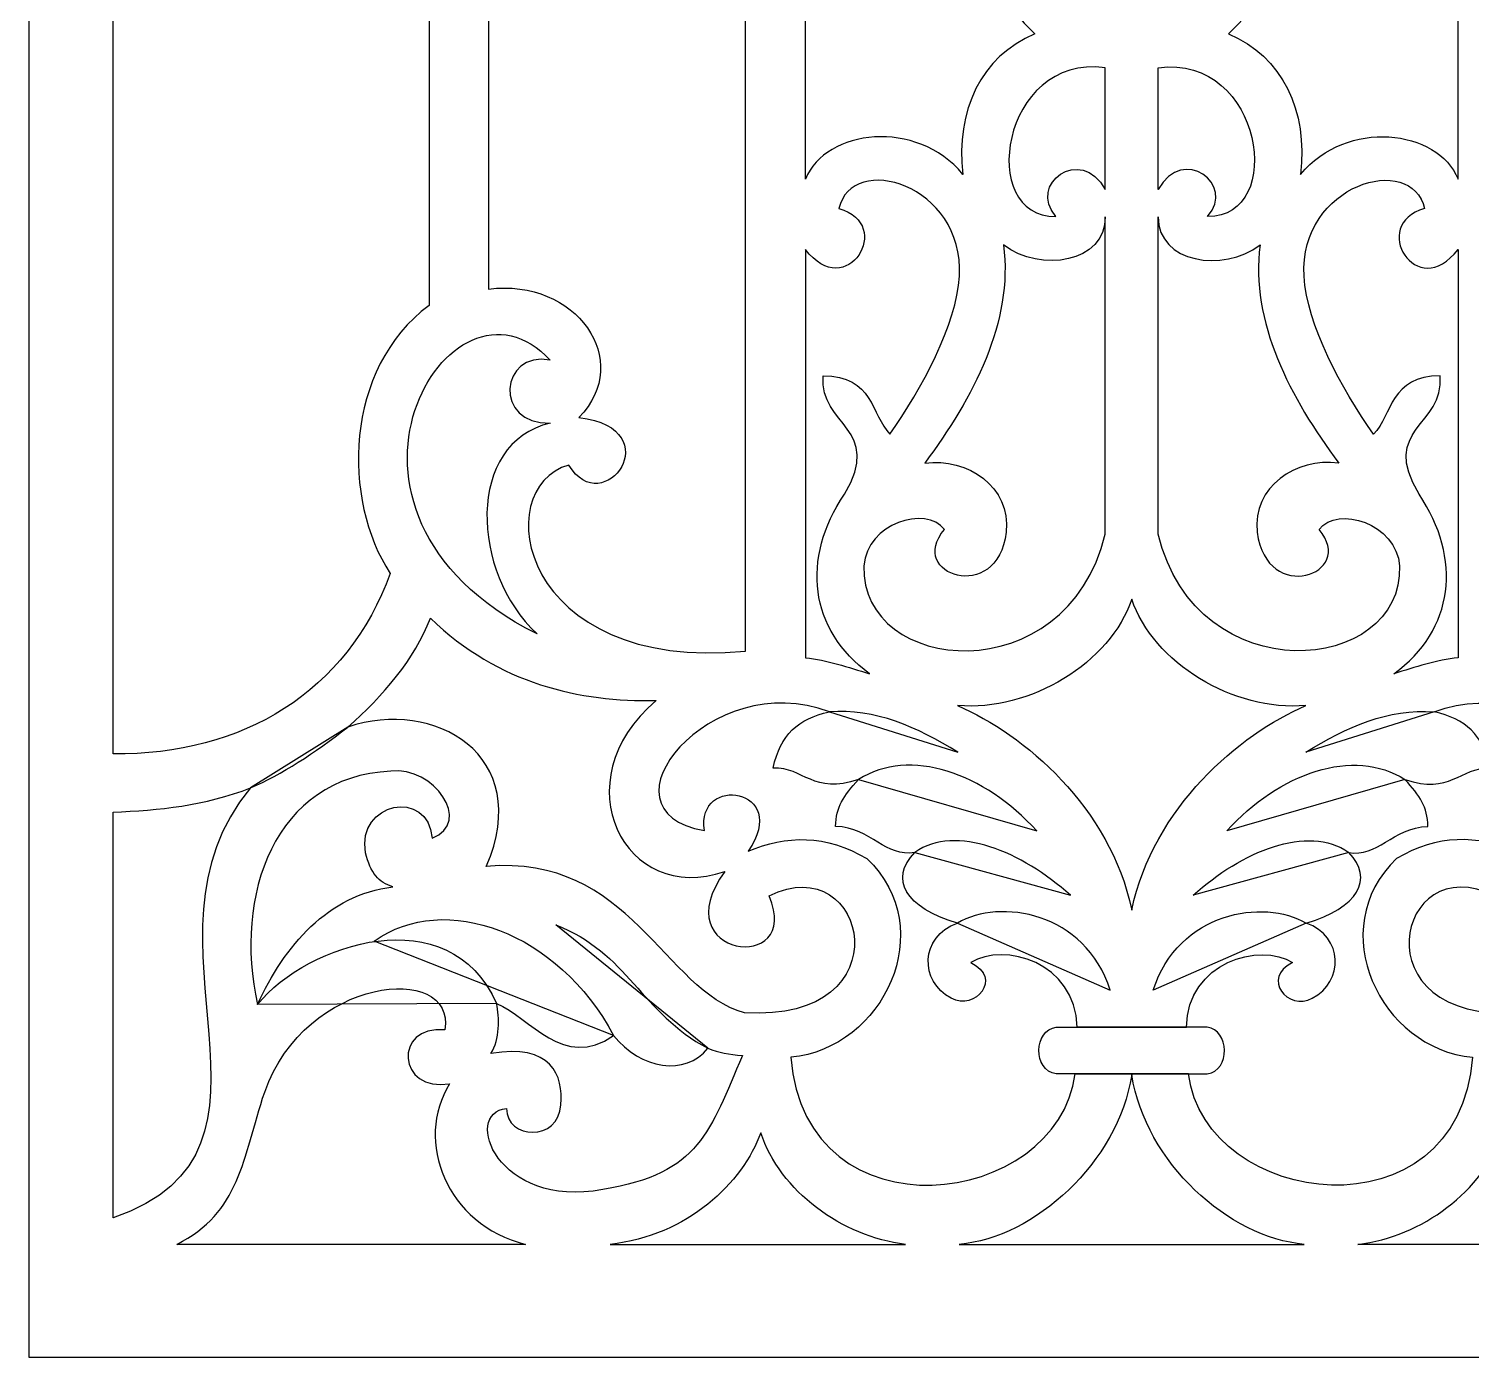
# Model space of a CAD drawing. Header units: centimetres. Extents: x 14.2 to 27.5, y -6 to 9.5.
# Drawn here: x 14.21 to 18.364, y -5.986 to -2.159 of the extents above; entities that cross this region are included whole.
import ezdxf

# ---------------------------------------------------------------- set-up
doc = ezdxf.new("R2010")
doc.units = ezdxf.units.CM
doc.header["$MEASUREMENT"] = 0
doc.layers.add('layer 1', color=7, linetype='Continuous')

msp = doc.modelspace()

# ---------------------------------------------------------------- linework, layer by layer
at = {"layer": 'layer 1', "color": 7}
for points, knots in [([(14.2105, 9.53664), (14.2105, 9.53664), (20.60779, 9.53664), (20.60779, 9.53664), (20.60779, 9.53664), (20.60779, 9.53664), (20.60779, -5.98619), (20.60779, -5.98619), (20.60779, -5.98619), (20.60779, -5.98619), (14.2105, -5.98619), (14.2105, -5.98619), (14.2105, -5.98619), (14.2105, -5.98619), (14.2105, 9.53664), (14.2105, 9.53664)], [0, 0, 0, 0, 0.2, 0.2, 0.2, 0.2, 0.4, 0.4, 0.4, 0.4, 0.6, 0.6, 0.6, 0.6, 1, 1, 1, 1]), ([(16.27465, -1.01902), (16.27465, -1.9857), (16.27465, -2.98529), (16.27465, -3.95197), (16.27465, -3.95197), (15.62264, -4.01511), (15.53225, -3.48047), (15.76563, -3.41575), (15.76563, -3.41575), (15.8632, -3.58047), (16.06155, -3.3122), (15.79465, -3.27857), (15.79465, -3.27857), (15.95432, -3.11502), (15.78612, -2.87649), (15.53383, -2.90878), (15.53383, -2.90878), (15.53383, -1.75462), (15.53383, -0.58448), (15.53383, 0.56968), (15.53383, 0.56968), (15.61602, 0.49034), (15.75042, 0.42884), (15.87631, 0.42196), (15.87631, 0.42196), (15.64614, 0.07725), (15.77657, -0.44282), (16.25227, -0.64267), (16.25227, -0.64267), (16.3337, -0.67944), (16.38422, -0.78494), (16.35267, -0.82811), (16.35267, -0.82811), (16.20515, -0.70098), (16.07151, -0.95004), (16.27465, -1.01902)], [0, 0, 0, 0, 0.1, 0.1, 0.1, 0.1, 0.2, 0.2, 0.2, 0.2, 0.3, 0.3, 0.3, 0.3, 0.4, 0.4, 0.4, 0.4, 0.5, 0.5, 0.5, 0.5, 0.6, 0.6, 0.6, 0.6, 0.7, 0.7, 0.7, 0.7, 0.8, 0.8, 0.8, 0.8, 1, 1, 1, 1]), ([(14.45297, -4.24779), (14.82662, -4.25275), (15.12796, -4.06881), (15.25109, -3.72782), (15.25109, -3.72782), (15.11217, -3.51724), (15.11759, -3.1379), (15.36289, -2.95599), (15.36289, -2.95599), (15.36287, -1.8334), (15.36287, -0.6758), (15.36289, 0.44677), (15.36289, 0.44677), (15.1356, 0.17512), (14.77684, 0.03135), (14.45297, -0.00042), (14.45297, -0.00042), (14.45297, -1.4109), (14.45297, -2.8373), (14.45297, -4.24779)], [0, 0, 0, 0, 0.1666667, 0.1666667, 0.1666667, 0.1666667, 0.3333333, 0.3333333, 0.3333333, 0.3333333, 0.5, 0.5, 0.5, 0.5, 0.6666667, 0.6666667, 0.6666667, 0.6666667, 1, 1, 1, 1]), ([(17.17694, -0.94419), (17.07601, -0.79149), (16.94319, -0.6832), (16.79141, -0.58948), (16.79141, -0.58948), (16.69317, -0.64078), (16.5668, -0.64956), (16.44668, -0.62314), (16.44668, -0.62314), (16.57767, -0.74782), (16.55175, -0.92768), (16.44668, -0.98918), (16.44668, -0.98918), (16.44668, -1.52352), (16.44668, -2.05785), (16.44668, -2.59217), (16.44668, -2.59217), (16.50504, -2.44731), (16.76822, -2.4173), (16.89997, -2.57833), (16.89997, -2.57833), (16.87895, -2.39481), (16.9527, -2.23824), (17.1077, -2.17325), (17.1077, -2.17325), (16.7701, -1.85791), (16.77588, -1.16952), (17.17694, -0.94419)], [0, 0, 0, 0, 0.125, 0.125, 0.125, 0.125, 0.25, 0.25, 0.25, 0.25, 0.375, 0.375, 0.375, 0.375, 0.5, 0.5, 0.5, 0.5, 0.625, 0.625, 0.625, 0.625, 0.75, 0.75, 0.75, 0.75, 1, 1, 1, 1]), ([(17.59583, -0.94419), (17.69677, -0.79149), (17.82958, -0.6832), (17.98136, -0.58948), (17.98136, -0.58948), (18.07961, -0.64078), (18.20598, -0.64956), (18.32608, -0.62314), (18.32608, -0.62314), (18.19509, -0.74782), (18.22103, -0.92768), (18.32608, -0.98918), (18.32608, -0.98918), (18.32608, -1.52352), (18.32608, -2.05785), (18.32608, -2.59217), (18.32608, -2.59217), (18.26774, -2.44731), (18.00454, -2.4173), (17.87281, -2.57833), (17.87281, -2.57833), (17.89381, -2.39481), (17.82007, -2.23824), (17.66508, -2.17325), (17.66508, -2.17325), (18.00266, -1.85791), (17.99688, -1.16952), (17.59583, -0.94419)], [0, 0, 0, 0, 0.125, 0.125, 0.125, 0.125, 0.25, 0.25, 0.25, 0.25, 0.375, 0.375, 0.375, 0.375, 0.5, 0.5, 0.5, 0.5, 0.625, 0.625, 0.625, 0.625, 0.75, 0.75, 0.75, 0.75, 1, 1, 1, 1]), ([(17.31034, -2.27103), (17.31034, -2.38467), (17.31034, -2.50839), (17.31034, -2.62205), (17.31034, -2.62205), (17.23826, -2.49227), (17.08576, -2.60785), (17.16787, -2.6993), (17.16787, -2.6993), (16.94086, -2.70398), (17.00813, -2.23141), (17.31034, -2.27103)], [0, 0, 0, 0, 0.25, 0.25, 0.25, 0.25, 0.5, 0.5, 0.5, 0.5, 1, 1, 1, 1]), ([(17.46242, -2.27103), (17.46242, -2.38467), (17.46242, -2.50839), (17.46242, -2.62205), (17.46242, -2.62205), (17.5345, -2.49227), (17.687, -2.60785), (17.60489, -2.6993), (17.60489, -2.6993), (17.83192, -2.70398), (17.76463, -2.23141), (17.46242, -2.27103)], [0, 0, 0, 0, 0.25, 0.25, 0.25, 0.25, 0.5, 0.5, 0.5, 0.5, 1, 1, 1, 1]), ([(16.44668, -2.7944), (16.56523, -2.95029), (16.70552, -2.7221), (16.54318, -2.67708), (16.54318, -2.67708), (16.57925, -2.51327), (16.90467, -2.6052), (16.89007, -2.87164), (16.89007, -2.87164), (16.88241, -3.01143), (16.78154, -3.19623), (16.69016, -3.32701), (16.69016, -3.32701), (16.63633, -3.27098), (16.64175, -3.15806), (16.49783, -3.15892), (16.49783, -3.15892), (16.48699, -3.30416), (16.67301, -3.30956), (16.55912, -3.49984), (16.55912, -3.49984), (16.43378, -3.68553), (16.45756, -3.89076), (16.63164, -4.01719), (16.63164, -4.01719), (16.56999, -3.99866), (16.50835, -3.97689), (16.44668, -3.97126), (16.44668, -3.97126), (16.44668, -3.57575), (16.44668, -3.18991), (16.44668, -2.7944)], [0, 0, 0, 0, 0.1111111, 0.1111111, 0.1111111, 0.1111111, 0.2222222, 0.2222222, 0.2222222, 0.2222222, 0.3333333, 0.3333333, 0.3333333, 0.3333333, 0.4444444, 0.4444444, 0.4444444, 0.4444444, 0.5555556, 0.5555556, 0.5555556, 0.5555556, 0.6666667, 0.6666667, 0.6666667, 0.6666667, 0.7777778, 0.7777778, 0.7777778, 0.7777778, 1, 1, 1, 1]), ([(18.32608, -2.7944), (18.20753, -2.95029), (18.06724, -2.7221), (18.2296, -2.67708), (18.2296, -2.67708), (18.19351, -2.51327), (17.86809, -2.6052), (17.8827, -2.87164), (17.8827, -2.87164), (17.89037, -3.01143), (17.99124, -3.19623), (18.08262, -3.32701), (18.08262, -3.32701), (18.13645, -3.27098), (18.13103, -3.15806), (18.27493, -3.15892), (18.27493, -3.15892), (18.28579, -3.30416), (18.09975, -3.30956), (18.21364, -3.49984), (18.21364, -3.49984), (18.33899, -3.68553), (18.31522, -3.89076), (18.14113, -4.01719), (18.14113, -4.01719), (18.20278, -3.99866), (18.26443, -3.97689), (18.32608, -3.97126), (18.32608, -3.97126), (18.32608, -3.57575), (18.32608, -3.18991), (18.32608, -2.7944)], [0, 0, 0, 0, 0.1111111, 0.1111111, 0.1111111, 0.1111111, 0.2222222, 0.2222222, 0.2222222, 0.2222222, 0.3333333, 0.3333333, 0.3333333, 0.3333333, 0.4444444, 0.4444444, 0.4444444, 0.4444444, 0.5555556, 0.5555556, 0.5555556, 0.5555556, 0.6666667, 0.6666667, 0.6666667, 0.6666667, 0.7777778, 0.7777778, 0.7777778, 0.7777778, 1, 1, 1, 1]), ([(17.01695, -2.78172), (17.12464, -2.86237), (17.31034, -2.83317), (17.31034, -2.70082), (17.31034, -2.70082), (17.31034, -3.0055), (17.31034, -3.31017), (17.31034, -3.61485), (17.31034, -3.61485), (17.19778, -4.07646), (16.60376, -4.01871), (16.61522, -3.70651), (16.61522, -3.70651), (16.62384, -3.58292), (16.79372, -3.53171), (16.84709, -3.60137), (16.84709, -3.60137), (16.73653, -3.73126), (16.99896, -3.82023), (17.02504, -3.60945), (17.02504, -3.60945), (17.03899, -3.47823), (16.91406, -3.39374), (16.79047, -3.40993), (16.79047, -3.40993), (16.92888, -3.22389), (17.04662, -3.00281), (17.01695, -2.78172)], [0, 0, 0, 0, 0.125, 0.125, 0.125, 0.125, 0.25, 0.25, 0.25, 0.25, 0.375, 0.375, 0.375, 0.375, 0.5, 0.5, 0.5, 0.5, 0.625, 0.625, 0.625, 0.625, 0.75, 0.75, 0.75, 0.75, 1, 1, 1, 1]), ([(17.75581, -2.78172), (17.64813, -2.86237), (17.46242, -2.83317), (17.46242, -2.70082), (17.46242, -2.70082), (17.46242, -3.0055), (17.46242, -3.31017), (17.46242, -3.61485), (17.46242, -3.61485), (17.57498, -4.07646), (18.169, -4.01871), (18.15755, -3.70651), (18.15755, -3.70651), (18.14892, -3.58292), (17.97906, -3.53171), (17.92568, -3.60137), (17.92568, -3.60137), (18.03625, -3.73126), (17.77381, -3.82023), (17.74772, -3.60945), (17.74772, -3.60945), (17.73377, -3.47823), (17.8587, -3.39374), (17.98229, -3.40993), (17.98229, -3.40993), (17.84388, -3.22389), (17.72615, -3.00281), (17.75581, -2.78172)], [0, 0, 0, 0, 0.125, 0.125, 0.125, 0.125, 0.25, 0.25, 0.25, 0.25, 0.375, 0.375, 0.375, 0.375, 0.5, 0.5, 0.5, 0.5, 0.625, 0.625, 0.625, 0.625, 0.75, 0.75, 0.75, 0.75, 1, 1, 1, 1]), ([(15.71188, -3.29487), (15.54808, -3.30158), (15.56639, -3.08447), (15.71188, -3.11386), (15.71188, -3.11386), (15.42792, -2.80191), (14.96904, -3.55035), (15.67392, -3.90219), (15.67392, -3.90219), (15.48219, -3.7253), (15.46857, -3.35206), (15.71188, -3.29487)], [0, 0, 0, 0, 0.25, 0.25, 0.25, 0.25, 0.5, 0.5, 0.5, 0.5, 1, 1, 1, 1]), ([(17.38639, -4.69796), (17.32393, -4.40174), (17.07723, -4.19151), (16.88479, -4.10876), (16.88479, -4.10876), (17.09316, -4.1267), (17.32536, -3.98509), (17.38639, -3.80222), (17.38639, -3.80222), (17.44741, -3.98509), (17.67962, -4.1267), (17.88799, -4.10876), (17.88799, -4.10876), (17.69553, -4.19151), (17.44885, -4.40174), (17.38639, -4.69796)], [0, 0, 0, 0, 0.2, 0.2, 0.2, 0.2, 0.4, 0.4, 0.4, 0.4, 0.6, 0.6, 0.6, 0.6, 1, 1, 1, 1]), ([(16.01692, -4.09452), (15.79709, -4.09768), (15.56478, -4.04824), (15.36663, -3.85703), (15.36663, -3.85703), (15.32188, -3.9746), (15.23045, -4.08156), (15.12913, -4.17087), (15.12913, -4.17087), (15.37512, -4.08603), (15.66728, -4.25003), (15.52779, -4.57235), (15.52779, -4.57235), (15.94246, -4.53465), (16.04048, -4.93236), (16.27137, -4.99362), (16.27137, -4.99362), (16.7383, -5.02482), (16.62505, -4.51482), (16.34207, -4.65717), (16.34207, -4.65717), (16.44094, -4.88672), (16.03333, -4.83454), (16.21484, -4.58648), (16.21484, -4.58648), (15.92688, -4.68873), (15.74214, -4.32495), (16.01692, -4.09452)], [0, 0, 0, 0, 0.125, 0.125, 0.125, 0.125, 0.25, 0.25, 0.25, 0.25, 0.375, 0.375, 0.375, 0.375, 0.5, 0.5, 0.5, 0.5, 0.625, 0.625, 0.625, 0.625, 0.75, 0.75, 0.75, 0.75, 1, 1, 1, 1]), ([(18.75585, -4.09452), (18.97567, -4.09768), (19.20798, -4.04824), (19.40613, -3.85703), (19.40613, -3.85703), (19.4509, -3.9746), (19.54233, -4.08156), (19.64363, -4.17087), (19.64363, -4.17087), (19.39766, -4.08603), (19.10549, -4.25003), (19.24498, -4.57235), (19.24498, -4.57235), (18.8303, -4.53465), (18.73229, -4.93236), (18.50139, -4.99362), (18.50139, -4.99362), (18.03448, -5.02482), (18.14772, -4.51482), (18.4307, -4.65717), (18.4307, -4.65717), (18.33183, -4.88672), (18.73943, -4.83454), (18.55793, -4.58648), (18.55793, -4.58648), (18.8459, -4.68873), (19.03063, -4.32495), (18.75585, -4.09452)], [0, 0, 0, 0, 0.125, 0.125, 0.125, 0.125, 0.25, 0.25, 0.25, 0.25, 0.375, 0.375, 0.375, 0.375, 0.5, 0.5, 0.5, 0.5, 0.625, 0.625, 0.625, 0.625, 0.75, 0.75, 0.75, 0.75, 1, 1, 1, 1]), ([(16.15587, -4.46879), (15.82954, -4.41386), (16.17451, -3.99509), (16.5156, -4.12703), (16.5156, -4.12703), (16.42567, -4.14701), (16.37471, -4.19197), (16.35373, -4.2889), (16.35373, -4.2889), (16.44166, -4.28591), (16.46964, -4.36686), (16.59955, -4.32188), (16.59955, -4.32188), (16.55658, -4.36885), (16.5346, -4.40083), (16.53359, -4.4568), (16.53359, -4.4568), (16.63653, -4.46078), (16.67949, -4.54873), (16.76144, -4.53173), (16.76144, -4.53173), (16.68748, -4.60868), (16.73445, -4.69162), (16.88435, -4.7356), (16.88435, -4.7356), (16.77542, -4.77357), (16.77542, -4.90548), (16.86636, -4.95144), (16.86636, -4.95144), (16.93631, -4.99093), (17.01526, -4.89299), (16.92331, -4.84951), (16.92331, -4.84951), (17.01699, -4.7893), (17.22536, -4.84777), (17.2291, -5.03538), (17.2291, -5.03538), (17.20911, -5.03538), (17.18913, -5.03538), (17.16915, -5.03538), (17.16915, -5.03538), (17.10467, -5.04287), (17.10069, -5.16079), (17.16915, -5.17028), (17.16915, -5.17028), (17.18713, -5.17028), (17.20512, -5.17028), (17.22312, -5.17028), (17.22312, -5.17028), (17.17312, -5.55794), (16.44805, -5.6525), (16.40468, -5.12213), (16.40468, -5.12213), (16.67099, -5.09691), (16.83588, -4.75183), (16.62353, -4.54973), (16.62353, -4.54973), (16.50611, -4.47977), (16.39119, -4.48176), (16.28177, -4.52874), (16.28177, -4.52874), (16.40718, -4.34533), (16.13037, -4.30536), (16.15587, -4.46879)], [0, 0, 0, 0, 0.0588235, 0.0588235, 0.0588235, 0.0588235, 0.1176471, 0.1176471, 0.1176471, 0.1176471, 0.1764706, 0.1764706, 0.1764706, 0.1764706, 0.2352941, 0.2352941, 0.2352941, 0.2352941, 0.2941176, 0.2941176, 0.2941176, 0.2941176, 0.3529412, 0.3529412, 0.3529412, 0.3529412, 0.4117647, 0.4117647, 0.4117647, 0.4117647, 0.4705882, 0.4705882, 0.4705882, 0.4705882, 0.5294118, 0.5294118, 0.5294118, 0.5294118, 0.5882353, 0.5882353, 0.5882353, 0.5882353, 0.6470588, 0.6470588, 0.6470588, 0.6470588, 0.7058824, 0.7058824, 0.7058824, 0.7058824, 0.7647059, 0.7647059, 0.7647059, 0.7647059, 0.8235294, 0.8235294, 0.8235294, 0.8235294, 0.8823529, 0.8823529, 0.8823529, 0.8823529, 1, 1, 1, 1]), ([(18.6169, -4.46879), (18.94322, -4.41386), (18.59826, -3.99509), (18.25716, -4.12703), (18.25716, -4.12703), (18.3471, -4.14701), (18.39807, -4.19197), (18.41905, -4.2889), (18.41905, -4.2889), (18.3311, -4.28591), (18.30312, -4.36686), (18.17322, -4.32188), (18.17322, -4.32188), (18.2162, -4.36885), (18.23818, -4.40083), (18.23917, -4.4568), (18.23917, -4.4568), (18.13625, -4.46078), (18.09327, -4.54873), (18.01134, -4.53173), (18.01134, -4.53173), (18.08528, -4.60868), (18.03831, -4.69162), (17.88841, -4.7356), (17.88841, -4.7356), (17.99735, -4.77357), (17.99735, -4.90548), (17.90641, -4.95144), (17.90641, -4.95144), (17.83645, -4.99093), (17.7575, -4.89299), (17.84945, -4.84951), (17.84945, -4.84951), (17.75577, -4.7893), (17.54741, -4.84777), (17.54366, -5.03538), (17.54366, -5.03538), (17.56366, -5.03538), (17.58363, -5.03538), (17.60363, -5.03538), (17.60363, -5.03538), (17.66809, -5.04287), (17.67208, -5.16079), (17.60363, -5.17028), (17.60363, -5.17028), (17.58563, -5.17028), (17.56764, -5.17028), (17.54966, -5.17028), (17.54966, -5.17028), (17.59964, -5.55794), (18.32473, -5.6525), (18.36808, -5.12213), (18.36808, -5.12213), (18.10177, -5.09691), (17.93689, -4.75183), (18.14924, -4.54973), (18.14924, -4.54973), (18.26666, -4.47977), (18.38158, -4.48176), (18.49099, -4.52874), (18.49099, -4.52874), (18.3656, -4.34533), (18.6424, -4.30536), (18.6169, -4.46879)], [0, 0, 0, 0, 0.0588235, 0.0588235, 0.0588235, 0.0588235, 0.1176471, 0.1176471, 0.1176471, 0.1176471, 0.1764706, 0.1764706, 0.1764706, 0.1764706, 0.2352941, 0.2352941, 0.2352941, 0.2352941, 0.2941176, 0.2941176, 0.2941176, 0.2941176, 0.3529412, 0.3529412, 0.3529412, 0.3529412, 0.4117647, 0.4117647, 0.4117647, 0.4117647, 0.4705882, 0.4705882, 0.4705882, 0.4705882, 0.5294118, 0.5294118, 0.5294118, 0.5294118, 0.5882353, 0.5882353, 0.5882353, 0.5882353, 0.6470588, 0.6470588, 0.6470588, 0.6470588, 0.7058824, 0.7058824, 0.7058824, 0.7058824, 0.7647059, 0.7647059, 0.7647059, 0.7647059, 0.8235294, 0.8235294, 0.8235294, 0.8235294, 0.8823529, 0.8823529, 0.8823529, 0.8823529, 1, 1, 1, 1]), ([(16.5156, -4.12703), (16.64713, -4.11614), (16.76812, -4.17075), (16.88543, -4.2429), (16.88543, -4.2429), (16.88543, -4.2429), (16.5156, -4.12703), (16.5156, -4.12703)], [0, 0, 0, 0, 0.3333333, 0.3333333, 0.3333333, 0.3333333, 1, 1, 1, 1]), ([(18.25716, -4.12703), (18.12563, -4.11614), (18.00465, -4.17075), (17.88733, -4.2429), (17.88733, -4.2429), (17.88733, -4.2429), (18.25716, -4.12703), (18.25716, -4.12703)], [0, 0, 0, 0, 0.3333333, 0.3333333, 0.3333333, 0.3333333, 1, 1, 1, 1]), ([(15.12913, -4.17087), (15.03234, -4.24652), (14.93853, -4.30712), (14.84914, -4.34574), (14.84914, -4.34574), (14.84914, -4.34574), (15.12913, -4.17087), (15.12913, -4.17087)], [0, 0, 0, 0, 0.3333333, 0.3333333, 0.3333333, 0.3333333, 1, 1, 1, 1]), ([(16.59955, -4.32188), (16.74719, -4.22707), (16.96247, -4.30326), (17.11266, -4.47014), (17.11266, -4.47014), (17.11266, -4.47014), (16.59955, -4.32188), (16.59955, -4.32188)], [0, 0, 0, 0, 0.3333333, 0.3333333, 0.3333333, 0.3333333, 1, 1, 1, 1]), ([(18.17322, -4.32188), (18.02557, -4.22707), (17.8103, -4.30326), (17.6601, -4.47014), (17.6601, -4.47014), (17.6601, -4.47014), (18.17322, -4.32188), (18.17322, -4.32188)], [0, 0, 0, 0, 0.3333333, 0.3333333, 0.3333333, 0.3333333, 1, 1, 1, 1]), ([(14.86908, -4.96994), (14.79897, -4.65756), (14.91738, -4.31322), (15.25258, -4.2981), (15.25258, -4.2981), (15.37644, -4.28224), (15.4904, -4.44475), (15.37149, -4.49132), (15.37149, -4.49132), (15.36099, -4.34488), (15.15325, -4.38806), (15.18022, -4.53295), (15.18022, -4.53295), (15.19459, -4.59241), (15.21789, -4.61843), (15.25852, -4.63105), (15.25852, -4.63105), (15.07198, -4.65385), (14.94663, -4.8005), (14.86908, -4.96994)], [0, 0, 0, 0, 0.1666667, 0.1666667, 0.1666667, 0.1666667, 0.3333333, 0.3333333, 0.3333333, 0.3333333, 0.5, 0.5, 0.5, 0.5, 0.6666667, 0.6666667, 0.6666667, 0.6666667, 1, 1, 1, 1]), ([(14.84914, -4.34574), (14.71708, -4.39742), (14.58504, -4.41072), (14.45297, -4.41567), (14.45297, -4.41567), (14.45297, -4.81204), (14.45297, -5.18837), (14.45297, -5.58472), (14.45297, -5.58472), (15.02567, -5.38871), (14.48342, -4.7821), (14.84914, -4.34574)], [0, 0, 0, 0, 0.25, 0.25, 0.25, 0.25, 0.5, 0.5, 0.5, 0.5, 1, 1, 1, 1]), ([(16.76144, -4.53173), (16.8811, -4.44965), (17.0698, -4.52905), (17.20974, -4.65546), (17.20974, -4.65546), (17.20974, -4.65546), (16.76144, -4.53173), (16.76144, -4.53173)], [0, 0, 0, 0, 0.3333333, 0.3333333, 0.3333333, 0.3333333, 1, 1, 1, 1]), ([(18.01134, -4.53173), (17.89166, -4.44965), (17.70298, -4.52905), (17.56304, -4.65546), (17.56304, -4.65546), (17.56304, -4.65546), (18.01134, -4.53173), (18.01134, -4.53173)], [0, 0, 0, 0, 0.3333333, 0.3333333, 0.3333333, 0.3333333, 1, 1, 1, 1]), ([(15.8942, -5.05897), (15.73439, -4.76028), (15.40776, -4.6425), (15.20536, -4.78726), (15.20536, -4.78726), (15.20536, -4.78726), (15.8942, -5.05897), (15.8942, -5.05897)], [0, 0, 0, 0, 0.3333333, 0.3333333, 0.3333333, 0.3333333, 1, 1, 1, 1]), ([(15.55706, -4.96678), (15.42157, -4.66185), (15.01364, -4.79165), (14.86908, -4.96994), (14.86908, -4.96994), (14.86908, -4.96994), (15.55706, -4.96678), (15.55706, -4.96678)], [0, 0, 0, 0, 0.3333333, 0.3333333, 0.3333333, 0.3333333, 1, 1, 1, 1]), ([(16.88435, -4.7356), (17.00622, -4.66328), (17.25257, -4.70275), (17.32445, -4.92902), (17.32445, -4.92902), (17.32445, -4.92902), (16.88435, -4.7356), (16.88435, -4.7356)], [0, 0, 0, 0, 0.3333333, 0.3333333, 0.3333333, 0.3333333, 1, 1, 1, 1]), ([(17.88841, -4.7356), (17.76654, -4.66328), (17.52019, -4.70275), (17.44831, -4.92902), (17.44831, -4.92902), (17.44831, -4.92902), (17.88841, -4.7356), (17.88841, -4.7356)], [0, 0, 0, 0, 0.3333333, 0.3333333, 0.3333333, 0.3333333, 1, 1, 1, 1]), ([(16.16549, -5.09584), (15.976, -4.99661), (15.93339, -4.8185), (15.72757, -4.74103), (15.72757, -4.74103), (15.72757, -4.74103), (16.16549, -5.09584), (16.16549, -5.09584)], [0, 0, 0, 0, 0.3333333, 0.3333333, 0.3333333, 0.3333333, 1, 1, 1, 1]), ([(14.88961, -5.22238), (14.82542, -5.41496), (14.8191, -5.57022), (14.63624, -5.66113), (14.63624, -5.66113), (14.96921, -5.66113), (15.30763, -5.66113), (15.64059, -5.66113), (15.64059, -5.66113), (15.4128, -5.60386), (15.3195, -5.36237), (15.42225, -5.19861), (15.42225, -5.19861), (15.27255, -5.22471), (15.25774, -5.02971), (15.40861, -5.04304), (15.40861, -5.04304), (15.43909, -4.84488), (15.00662, -4.88867), (14.88961, -5.22238)], [0, 0, 0, 0, 0.1666667, 0.1666667, 0.1666667, 0.1666667, 0.3333333, 0.3333333, 0.3333333, 0.3333333, 0.5, 0.5, 0.5, 0.5, 0.6666667, 0.6666667, 0.6666667, 0.6666667, 1, 1, 1, 1]), ([(15.74211, -5.2588), (15.73785, -5.367), (15.58477, -5.35808), (15.58604, -5.26968), (15.58604, -5.26968), (15.45708, -5.2823), (15.55908, -5.56032), (15.86371, -5.50306), (15.86371, -5.50306), (16.14385, -5.45734), (16.17124, -5.33476), (16.26558, -5.11692), (16.26558, -5.11692), (16.22608, -5.11363), (16.19799, -5.10969), (16.16549, -5.09584), (16.16549, -5.09584), (16.10237, -5.17698), (15.97151, -5.15753), (15.8942, -5.05897), (15.8942, -5.05897), (15.75021, -5.16169), (15.65365, -5.0063), (15.55706, -4.96678), (15.55706, -4.96678), (15.56672, -5.00893), (15.56672, -5.0695), (15.54127, -5.11164), (15.54127, -5.11164), (15.71427, -5.08036), (15.75098, -5.17576), (15.74211, -5.2588)], [0, 0, 0, 0, 0.1111111, 0.1111111, 0.1111111, 0.1111111, 0.2222222, 0.2222222, 0.2222222, 0.2222222, 0.3333333, 0.3333333, 0.3333333, 0.3333333, 0.4444444, 0.4444444, 0.4444444, 0.4444444, 0.5555556, 0.5555556, 0.5555556, 0.5555556, 0.6666667, 0.6666667, 0.6666667, 0.6666667, 0.7777778, 0.7777778, 0.7777778, 0.7777778, 1, 1, 1, 1]), ([(17.2291, -5.03538), (17.2291, -5.03538), (17.54366, -5.03538), (17.54366, -5.03538), (17.54366, -5.03538), (17.54366, -5.03538), (17.2291, -5.03538), (17.2291, -5.03538)], [0, 0, 0, 0, 0.3333333, 0.3333333, 0.3333333, 0.3333333, 1, 1, 1, 1]), ([(16.88966, -5.66113), (17.10718, -5.6413), (17.34603, -5.42644), (17.38639, -5.1726), (17.38639, -5.1726), (17.42674, -5.42644), (17.66559, -5.6413), (17.8831, -5.66113), (17.8831, -5.66113), (17.55195, -5.66113), (17.22081, -5.66113), (16.88966, -5.66113)], [0, 0, 0, 0, 0.25, 0.25, 0.25, 0.25, 0.5, 0.5, 0.5, 0.5, 1, 1, 1, 1]), ([(17.22312, -5.17028), (17.22312, -5.17028), (17.54966, -5.17028), (17.54966, -5.17028), (17.54966, -5.17028), (17.54966, -5.17028), (17.22312, -5.17028), (17.22312, -5.17028)], [0, 0, 0, 0, 0.3333333, 0.3333333, 0.3333333, 0.3333333, 1, 1, 1, 1]), ([(15.88411, -5.66113), (16.10726, -5.63721), (16.26653, -5.48296), (16.31809, -5.33967), (16.31809, -5.33967), (16.37458, -5.50741), (16.55049, -5.63965), (16.73522, -5.66113), (16.73522, -5.66113), (16.46967, -5.66113), (16.14964, -5.66113), (15.88411, -5.66113)], [0, 0, 0, 0, 0.25, 0.25, 0.25, 0.25, 0.5, 0.5, 0.5, 0.5, 1, 1, 1, 1]), ([(18.88867, -5.66113), (18.66552, -5.63721), (18.50625, -5.48296), (18.45469, -5.33967), (18.45469, -5.33967), (18.3982, -5.50741), (18.22227, -5.63965), (18.03755, -5.66113), (18.03755, -5.66113), (18.30309, -5.66113), (18.62313, -5.66113), (18.88867, -5.66113)], [0, 0, 0, 0, 0.25, 0.25, 0.25, 0.25, 0.5, 0.5, 0.5, 0.5, 1, 1, 1, 1])]:
    msp.add_open_spline(points, degree=3, knots=knots, dxfattribs=at)
at = {"layer": 'layer 1', "color": 250, "lineweight": 9}
for points, knots in [([(14.2105, 9.53664), (14.2105, 9.53664), (20.60779, 9.53664), (20.60779, 9.53664), (20.60779, 9.53664), (20.60779, 9.53664), (20.60779, -5.98619), (20.60779, -5.98619), (20.60779, -5.98619), (20.60779, -5.98619), (14.2105, -5.98619), (14.2105, -5.98619), (14.2105, -5.98619), (14.2105, -5.98619), (14.2105, 9.53664), (14.2105, 9.53664)], [0, 0, 0, 0, 0.2, 0.2, 0.2, 0.2, 0.4, 0.4, 0.4, 0.4, 0.6, 0.6, 0.6, 0.6, 1, 1, 1, 1]), ([(16.27465, -1.01902), (16.27465, -1.9857), (16.27465, -2.98529), (16.27465, -3.95197), (16.27465, -3.95197), (15.62264, -4.01511), (15.53225, -3.48047), (15.76563, -3.41575), (15.76563, -3.41575), (15.8632, -3.58047), (16.06155, -3.3122), (15.79465, -3.27857), (15.79465, -3.27857), (15.95432, -3.11502), (15.78612, -2.87649), (15.53383, -2.90878), (15.53383, -2.90878), (15.53383, -1.75462), (15.53383, -0.58448), (15.53383, 0.56968), (15.53383, 0.56968), (15.61602, 0.49034), (15.75042, 0.42884), (15.87631, 0.42196), (15.87631, 0.42196), (15.64614, 0.07725), (15.77657, -0.44282), (16.25227, -0.64267), (16.25227, -0.64267), (16.3337, -0.67944), (16.38422, -0.78494), (16.35267, -0.82811), (16.35267, -0.82811), (16.20515, -0.70098), (16.07151, -0.95004), (16.27465, -1.01902)], [0, 0, 0, 0, 0.1, 0.1, 0.1, 0.1, 0.2, 0.2, 0.2, 0.2, 0.3, 0.3, 0.3, 0.3, 0.4, 0.4, 0.4, 0.4, 0.5, 0.5, 0.5, 0.5, 0.6, 0.6, 0.6, 0.6, 0.7, 0.7, 0.7, 0.7, 0.8, 0.8, 0.8, 0.8, 1, 1, 1, 1]), ([(14.45297, -4.24779), (14.82662, -4.25275), (15.12796, -4.06881), (15.25109, -3.72782), (15.25109, -3.72782), (15.11217, -3.51724), (15.11759, -3.1379), (15.36289, -2.95599), (15.36289, -2.95599), (15.36287, -1.8334), (15.36287, -0.6758), (15.36289, 0.44677), (15.36289, 0.44677), (15.1356, 0.17512), (14.77684, 0.03135), (14.45297, -0.00042), (14.45297, -0.00042), (14.45297, -1.4109), (14.45297, -2.8373), (14.45297, -4.24779)], [0, 0, 0, 0, 0.1666667, 0.1666667, 0.1666667, 0.1666667, 0.3333333, 0.3333333, 0.3333333, 0.3333333, 0.5, 0.5, 0.5, 0.5, 0.6666667, 0.6666667, 0.6666667, 0.6666667, 1, 1, 1, 1]), ([(17.17694, -0.94419), (17.07601, -0.79149), (16.94319, -0.6832), (16.79141, -0.58948), (16.79141, -0.58948), (16.69317, -0.64078), (16.5668, -0.64956), (16.44668, -0.62314), (16.44668, -0.62314), (16.57767, -0.74782), (16.55175, -0.92768), (16.44668, -0.98918), (16.44668, -0.98918), (16.44668, -1.52352), (16.44668, -2.05785), (16.44668, -2.59217), (16.44668, -2.59217), (16.50504, -2.44731), (16.76822, -2.4173), (16.89997, -2.57833), (16.89997, -2.57833), (16.87895, -2.39481), (16.9527, -2.23824), (17.1077, -2.17325), (17.1077, -2.17325), (16.7701, -1.85791), (16.77588, -1.16952), (17.17694, -0.94419)], [0, 0, 0, 0, 0.125, 0.125, 0.125, 0.125, 0.25, 0.25, 0.25, 0.25, 0.375, 0.375, 0.375, 0.375, 0.5, 0.5, 0.5, 0.5, 0.625, 0.625, 0.625, 0.625, 0.75, 0.75, 0.75, 0.75, 1, 1, 1, 1]), ([(17.59583, -0.94419), (17.69677, -0.79149), (17.82958, -0.6832), (17.98136, -0.58948), (17.98136, -0.58948), (18.07961, -0.64078), (18.20598, -0.64956), (18.32608, -0.62314), (18.32608, -0.62314), (18.19509, -0.74782), (18.22103, -0.92768), (18.32608, -0.98918), (18.32608, -0.98918), (18.32608, -1.52352), (18.32608, -2.05785), (18.32608, -2.59217), (18.32608, -2.59217), (18.26774, -2.44731), (18.00454, -2.4173), (17.87281, -2.57833), (17.87281, -2.57833), (17.89381, -2.39481), (17.82007, -2.23824), (17.66508, -2.17325), (17.66508, -2.17325), (18.00266, -1.85791), (17.99688, -1.16952), (17.59583, -0.94419)], [0, 0, 0, 0, 0.125, 0.125, 0.125, 0.125, 0.25, 0.25, 0.25, 0.25, 0.375, 0.375, 0.375, 0.375, 0.5, 0.5, 0.5, 0.5, 0.625, 0.625, 0.625, 0.625, 0.75, 0.75, 0.75, 0.75, 1, 1, 1, 1]), ([(17.31034, -2.27103), (17.31034, -2.38467), (17.31034, -2.50839), (17.31034, -2.62205), (17.31034, -2.62205), (17.23826, -2.49227), (17.08576, -2.60785), (17.16787, -2.6993), (17.16787, -2.6993), (16.94086, -2.70398), (17.00813, -2.23141), (17.31034, -2.27103)], [0, 0, 0, 0, 0.25, 0.25, 0.25, 0.25, 0.5, 0.5, 0.5, 0.5, 1, 1, 1, 1]), ([(17.46242, -2.27103), (17.46242, -2.38467), (17.46242, -2.50839), (17.46242, -2.62205), (17.46242, -2.62205), (17.5345, -2.49227), (17.687, -2.60785), (17.60489, -2.6993), (17.60489, -2.6993), (17.83192, -2.70398), (17.76463, -2.23141), (17.46242, -2.27103)], [0, 0, 0, 0, 0.25, 0.25, 0.25, 0.25, 0.5, 0.5, 0.5, 0.5, 1, 1, 1, 1]), ([(16.44668, -2.7944), (16.56523, -2.95029), (16.70552, -2.7221), (16.54318, -2.67708), (16.54318, -2.67708), (16.57925, -2.51327), (16.90467, -2.6052), (16.89007, -2.87164), (16.89007, -2.87164), (16.88241, -3.01143), (16.78154, -3.19623), (16.69016, -3.32701), (16.69016, -3.32701), (16.63633, -3.27098), (16.64175, -3.15806), (16.49783, -3.15892), (16.49783, -3.15892), (16.48699, -3.30416), (16.67301, -3.30956), (16.55912, -3.49984), (16.55912, -3.49984), (16.43378, -3.68553), (16.45756, -3.89076), (16.63164, -4.01719), (16.63164, -4.01719), (16.56999, -3.99866), (16.50835, -3.97689), (16.44668, -3.97126), (16.44668, -3.97126), (16.44668, -3.57575), (16.44668, -3.18991), (16.44668, -2.7944)], [0, 0, 0, 0, 0.1111111, 0.1111111, 0.1111111, 0.1111111, 0.2222222, 0.2222222, 0.2222222, 0.2222222, 0.3333333, 0.3333333, 0.3333333, 0.3333333, 0.4444444, 0.4444444, 0.4444444, 0.4444444, 0.5555556, 0.5555556, 0.5555556, 0.5555556, 0.6666667, 0.6666667, 0.6666667, 0.6666667, 0.7777778, 0.7777778, 0.7777778, 0.7777778, 1, 1, 1, 1]), ([(18.32608, -2.7944), (18.20753, -2.95029), (18.06724, -2.7221), (18.2296, -2.67708), (18.2296, -2.67708), (18.19351, -2.51327), (17.86809, -2.6052), (17.8827, -2.87164), (17.8827, -2.87164), (17.89037, -3.01143), (17.99124, -3.19623), (18.08262, -3.32701), (18.08262, -3.32701), (18.13645, -3.27098), (18.13103, -3.15806), (18.27493, -3.15892), (18.27493, -3.15892), (18.28579, -3.30416), (18.09975, -3.30956), (18.21364, -3.49984), (18.21364, -3.49984), (18.33899, -3.68553), (18.31522, -3.89076), (18.14113, -4.01719), (18.14113, -4.01719), (18.20278, -3.99866), (18.26443, -3.97689), (18.32608, -3.97126), (18.32608, -3.97126), (18.32608, -3.57575), (18.32608, -3.18991), (18.32608, -2.7944)], [0, 0, 0, 0, 0.1111111, 0.1111111, 0.1111111, 0.1111111, 0.2222222, 0.2222222, 0.2222222, 0.2222222, 0.3333333, 0.3333333, 0.3333333, 0.3333333, 0.4444444, 0.4444444, 0.4444444, 0.4444444, 0.5555556, 0.5555556, 0.5555556, 0.5555556, 0.6666667, 0.6666667, 0.6666667, 0.6666667, 0.7777778, 0.7777778, 0.7777778, 0.7777778, 1, 1, 1, 1]), ([(17.01695, -2.78172), (17.12464, -2.86237), (17.31034, -2.83317), (17.31034, -2.70082), (17.31034, -2.70082), (17.31034, -3.0055), (17.31034, -3.31017), (17.31034, -3.61485), (17.31034, -3.61485), (17.19778, -4.07646), (16.60376, -4.01871), (16.61522, -3.70651), (16.61522, -3.70651), (16.62384, -3.58292), (16.79372, -3.53171), (16.84709, -3.60137), (16.84709, -3.60137), (16.73653, -3.73126), (16.99896, -3.82023), (17.02504, -3.60945), (17.02504, -3.60945), (17.03899, -3.47823), (16.91406, -3.39374), (16.79047, -3.40993), (16.79047, -3.40993), (16.92888, -3.22389), (17.04662, -3.00281), (17.01695, -2.78172)], [0, 0, 0, 0, 0.125, 0.125, 0.125, 0.125, 0.25, 0.25, 0.25, 0.25, 0.375, 0.375, 0.375, 0.375, 0.5, 0.5, 0.5, 0.5, 0.625, 0.625, 0.625, 0.625, 0.75, 0.75, 0.75, 0.75, 1, 1, 1, 1]), ([(17.75581, -2.78172), (17.64813, -2.86237), (17.46242, -2.83317), (17.46242, -2.70082), (17.46242, -2.70082), (17.46242, -3.0055), (17.46242, -3.31017), (17.46242, -3.61485), (17.46242, -3.61485), (17.57498, -4.07646), (18.169, -4.01871), (18.15755, -3.70651), (18.15755, -3.70651), (18.14892, -3.58292), (17.97906, -3.53171), (17.92568, -3.60137), (17.92568, -3.60137), (18.03625, -3.73126), (17.77381, -3.82023), (17.74772, -3.60945), (17.74772, -3.60945), (17.73377, -3.47823), (17.8587, -3.39374), (17.98229, -3.40993), (17.98229, -3.40993), (17.84388, -3.22389), (17.72615, -3.00281), (17.75581, -2.78172)], [0, 0, 0, 0, 0.125, 0.125, 0.125, 0.125, 0.25, 0.25, 0.25, 0.25, 0.375, 0.375, 0.375, 0.375, 0.5, 0.5, 0.5, 0.5, 0.625, 0.625, 0.625, 0.625, 0.75, 0.75, 0.75, 0.75, 1, 1, 1, 1]), ([(15.71188, -3.29487), (15.54808, -3.30158), (15.56639, -3.08447), (15.71188, -3.11386), (15.71188, -3.11386), (15.42792, -2.80191), (14.96904, -3.55035), (15.67392, -3.90219), (15.67392, -3.90219), (15.48219, -3.7253), (15.46857, -3.35206), (15.71188, -3.29487)], [0, 0, 0, 0, 0.25, 0.25, 0.25, 0.25, 0.5, 0.5, 0.5, 0.5, 1, 1, 1, 1]), ([(17.38639, -4.69796), (17.32393, -4.40174), (17.07723, -4.19151), (16.88479, -4.10876), (16.88479, -4.10876), (17.09316, -4.1267), (17.32536, -3.98509), (17.38639, -3.80222), (17.38639, -3.80222), (17.44741, -3.98509), (17.67962, -4.1267), (17.88799, -4.10876), (17.88799, -4.10876), (17.69553, -4.19151), (17.44885, -4.40174), (17.38639, -4.69796)], [0, 0, 0, 0, 0.2, 0.2, 0.2, 0.2, 0.4, 0.4, 0.4, 0.4, 0.6, 0.6, 0.6, 0.6, 1, 1, 1, 1]), ([(16.01692, -4.09452), (15.79709, -4.09768), (15.56478, -4.04824), (15.36663, -3.85703), (15.36663, -3.85703), (15.32188, -3.9746), (15.23045, -4.08156), (15.12913, -4.17087), (15.12913, -4.17087), (15.37512, -4.08603), (15.66728, -4.25003), (15.52779, -4.57235), (15.52779, -4.57235), (15.94246, -4.53465), (16.04048, -4.93236), (16.27137, -4.99362), (16.27137, -4.99362), (16.7383, -5.02482), (16.62505, -4.51482), (16.34207, -4.65717), (16.34207, -4.65717), (16.44094, -4.88672), (16.03333, -4.83454), (16.21484, -4.58648), (16.21484, -4.58648), (15.92688, -4.68873), (15.74214, -4.32495), (16.01692, -4.09452)], [0, 0, 0, 0, 0.125, 0.125, 0.125, 0.125, 0.25, 0.25, 0.25, 0.25, 0.375, 0.375, 0.375, 0.375, 0.5, 0.5, 0.5, 0.5, 0.625, 0.625, 0.625, 0.625, 0.75, 0.75, 0.75, 0.75, 1, 1, 1, 1]), ([(18.75585, -4.09452), (18.97567, -4.09768), (19.20798, -4.04824), (19.40613, -3.85703), (19.40613, -3.85703), (19.4509, -3.9746), (19.54233, -4.08156), (19.64363, -4.17087), (19.64363, -4.17087), (19.39766, -4.08603), (19.10549, -4.25003), (19.24498, -4.57235), (19.24498, -4.57235), (18.8303, -4.53465), (18.73229, -4.93236), (18.50139, -4.99362), (18.50139, -4.99362), (18.03448, -5.02482), (18.14772, -4.51482), (18.4307, -4.65717), (18.4307, -4.65717), (18.33183, -4.88672), (18.73943, -4.83454), (18.55793, -4.58648), (18.55793, -4.58648), (18.8459, -4.68873), (19.03063, -4.32495), (18.75585, -4.09452)], [0, 0, 0, 0, 0.125, 0.125, 0.125, 0.125, 0.25, 0.25, 0.25, 0.25, 0.375, 0.375, 0.375, 0.375, 0.5, 0.5, 0.5, 0.5, 0.625, 0.625, 0.625, 0.625, 0.75, 0.75, 0.75, 0.75, 1, 1, 1, 1]), ([(16.15587, -4.46879), (15.82954, -4.41386), (16.17451, -3.99509), (16.5156, -4.12703), (16.5156, -4.12703), (16.42567, -4.14701), (16.37471, -4.19197), (16.35373, -4.2889), (16.35373, -4.2889), (16.44166, -4.28591), (16.46964, -4.36686), (16.59955, -4.32188), (16.59955, -4.32188), (16.55658, -4.36885), (16.5346, -4.40083), (16.53359, -4.4568), (16.53359, -4.4568), (16.63653, -4.46078), (16.67949, -4.54873), (16.76144, -4.53173), (16.76144, -4.53173), (16.68748, -4.60868), (16.73445, -4.69162), (16.88435, -4.7356), (16.88435, -4.7356), (16.77542, -4.77357), (16.77542, -4.90548), (16.86636, -4.95144), (16.86636, -4.95144), (16.93631, -4.99093), (17.01526, -4.89299), (16.92331, -4.84951), (16.92331, -4.84951), (17.01699, -4.7893), (17.22536, -4.84777), (17.2291, -5.03538), (17.2291, -5.03538), (17.20911, -5.03538), (17.18913, -5.03538), (17.16915, -5.03538), (17.16915, -5.03538), (17.10467, -5.04287), (17.10069, -5.16079), (17.16915, -5.17028), (17.16915, -5.17028), (17.18713, -5.17028), (17.20512, -5.17028), (17.22312, -5.17028), (17.22312, -5.17028), (17.17312, -5.55794), (16.44805, -5.6525), (16.40468, -5.12213), (16.40468, -5.12213), (16.67099, -5.09691), (16.83588, -4.75183), (16.62353, -4.54973), (16.62353, -4.54973), (16.50611, -4.47977), (16.39119, -4.48176), (16.28177, -4.52874), (16.28177, -4.52874), (16.40718, -4.34533), (16.13037, -4.30536), (16.15587, -4.46879)], [0, 0, 0, 0, 0.0588235, 0.0588235, 0.0588235, 0.0588235, 0.1176471, 0.1176471, 0.1176471, 0.1176471, 0.1764706, 0.1764706, 0.1764706, 0.1764706, 0.2352941, 0.2352941, 0.2352941, 0.2352941, 0.2941176, 0.2941176, 0.2941176, 0.2941176, 0.3529412, 0.3529412, 0.3529412, 0.3529412, 0.4117647, 0.4117647, 0.4117647, 0.4117647, 0.4705882, 0.4705882, 0.4705882, 0.4705882, 0.5294118, 0.5294118, 0.5294118, 0.5294118, 0.5882353, 0.5882353, 0.5882353, 0.5882353, 0.6470588, 0.6470588, 0.6470588, 0.6470588, 0.7058824, 0.7058824, 0.7058824, 0.7058824, 0.7647059, 0.7647059, 0.7647059, 0.7647059, 0.8235294, 0.8235294, 0.8235294, 0.8235294, 0.8823529, 0.8823529, 0.8823529, 0.8823529, 1, 1, 1, 1]), ([(18.6169, -4.46879), (18.94322, -4.41386), (18.59826, -3.99509), (18.25716, -4.12703), (18.25716, -4.12703), (18.3471, -4.14701), (18.39807, -4.19197), (18.41905, -4.2889), (18.41905, -4.2889), (18.3311, -4.28591), (18.30312, -4.36686), (18.17322, -4.32188), (18.17322, -4.32188), (18.2162, -4.36885), (18.23818, -4.40083), (18.23917, -4.4568), (18.23917, -4.4568), (18.13625, -4.46078), (18.09327, -4.54873), (18.01134, -4.53173), (18.01134, -4.53173), (18.08528, -4.60868), (18.03831, -4.69162), (17.88841, -4.7356), (17.88841, -4.7356), (17.99735, -4.77357), (17.99735, -4.90548), (17.90641, -4.95144), (17.90641, -4.95144), (17.83645, -4.99093), (17.7575, -4.89299), (17.84945, -4.84951), (17.84945, -4.84951), (17.75577, -4.7893), (17.54741, -4.84777), (17.54366, -5.03538), (17.54366, -5.03538), (17.56366, -5.03538), (17.58363, -5.03538), (17.60363, -5.03538), (17.60363, -5.03538), (17.66809, -5.04287), (17.67208, -5.16079), (17.60363, -5.17028), (17.60363, -5.17028), (17.58563, -5.17028), (17.56764, -5.17028), (17.54966, -5.17028), (17.54966, -5.17028), (17.59964, -5.55794), (18.32473, -5.6525), (18.36808, -5.12213), (18.36808, -5.12213), (18.10177, -5.09691), (17.93689, -4.75183), (18.14924, -4.54973), (18.14924, -4.54973), (18.26666, -4.47977), (18.38158, -4.48176), (18.49099, -4.52874), (18.49099, -4.52874), (18.3656, -4.34533), (18.6424, -4.30536), (18.6169, -4.46879)], [0, 0, 0, 0, 0.0588235, 0.0588235, 0.0588235, 0.0588235, 0.1176471, 0.1176471, 0.1176471, 0.1176471, 0.1764706, 0.1764706, 0.1764706, 0.1764706, 0.2352941, 0.2352941, 0.2352941, 0.2352941, 0.2941176, 0.2941176, 0.2941176, 0.2941176, 0.3529412, 0.3529412, 0.3529412, 0.3529412, 0.4117647, 0.4117647, 0.4117647, 0.4117647, 0.4705882, 0.4705882, 0.4705882, 0.4705882, 0.5294118, 0.5294118, 0.5294118, 0.5294118, 0.5882353, 0.5882353, 0.5882353, 0.5882353, 0.6470588, 0.6470588, 0.6470588, 0.6470588, 0.7058824, 0.7058824, 0.7058824, 0.7058824, 0.7647059, 0.7647059, 0.7647059, 0.7647059, 0.8235294, 0.8235294, 0.8235294, 0.8235294, 0.8823529, 0.8823529, 0.8823529, 0.8823529, 1, 1, 1, 1]), ([(14.86908, -4.96994), (14.79897, -4.65756), (14.91738, -4.31322), (15.25258, -4.2981), (15.25258, -4.2981), (15.37644, -4.28224), (15.4904, -4.44475), (15.37149, -4.49132), (15.37149, -4.49132), (15.36099, -4.34488), (15.15325, -4.38806), (15.18022, -4.53295), (15.18022, -4.53295), (15.19459, -4.59241), (15.21789, -4.61843), (15.25852, -4.63105), (15.25852, -4.63105), (15.07198, -4.65385), (14.94663, -4.8005), (14.86908, -4.96994)], [0, 0, 0, 0, 0.1666667, 0.1666667, 0.1666667, 0.1666667, 0.3333333, 0.3333333, 0.3333333, 0.3333333, 0.5, 0.5, 0.5, 0.5, 0.6666667, 0.6666667, 0.6666667, 0.6666667, 1, 1, 1, 1]), ([(14.84914, -4.34574), (14.71708, -4.39742), (14.58504, -4.41072), (14.45297, -4.41567), (14.45297, -4.41567), (14.45297, -4.81204), (14.45297, -5.18837), (14.45297, -5.58472), (14.45297, -5.58472), (15.02567, -5.38871), (14.48342, -4.7821), (14.84914, -4.34574)], [0, 0, 0, 0, 0.25, 0.25, 0.25, 0.25, 0.5, 0.5, 0.5, 0.5, 1, 1, 1, 1]), ([(14.88961, -5.22238), (14.82542, -5.41496), (14.8191, -5.57022), (14.63624, -5.66113), (14.63624, -5.66113), (14.96921, -5.66113), (15.30763, -5.66113), (15.64059, -5.66113), (15.64059, -5.66113), (15.4128, -5.60386), (15.3195, -5.36237), (15.42225, -5.19861), (15.42225, -5.19861), (15.27255, -5.22471), (15.25774, -5.02971), (15.40861, -5.04304), (15.40861, -5.04304), (15.43909, -4.84488), (15.00662, -4.88867), (14.88961, -5.22238)], [0, 0, 0, 0, 0.1666667, 0.1666667, 0.1666667, 0.1666667, 0.3333333, 0.3333333, 0.3333333, 0.3333333, 0.5, 0.5, 0.5, 0.5, 0.6666667, 0.6666667, 0.6666667, 0.6666667, 1, 1, 1, 1]), ([(15.74211, -5.2588), (15.73785, -5.367), (15.58477, -5.35808), (15.58604, -5.26968), (15.58604, -5.26968), (15.45708, -5.2823), (15.55908, -5.56032), (15.86371, -5.50306), (15.86371, -5.50306), (16.14385, -5.45734), (16.17124, -5.33476), (16.26558, -5.11692), (16.26558, -5.11692), (16.22608, -5.11363), (16.19799, -5.10969), (16.16549, -5.09584), (16.16549, -5.09584), (16.10237, -5.17698), (15.97151, -5.15753), (15.8942, -5.05897), (15.8942, -5.05897), (15.75021, -5.16169), (15.65365, -5.0063), (15.55706, -4.96678), (15.55706, -4.96678), (15.56672, -5.00893), (15.56672, -5.0695), (15.54127, -5.11164), (15.54127, -5.11164), (15.71427, -5.08036), (15.75098, -5.17576), (15.74211, -5.2588)], [0, 0, 0, 0, 0.1111111, 0.1111111, 0.1111111, 0.1111111, 0.2222222, 0.2222222, 0.2222222, 0.2222222, 0.3333333, 0.3333333, 0.3333333, 0.3333333, 0.4444444, 0.4444444, 0.4444444, 0.4444444, 0.5555556, 0.5555556, 0.5555556, 0.5555556, 0.6666667, 0.6666667, 0.6666667, 0.6666667, 0.7777778, 0.7777778, 0.7777778, 0.7777778, 1, 1, 1, 1]), ([(16.88966, -5.66113), (17.10718, -5.6413), (17.34603, -5.42644), (17.38639, -5.1726), (17.38639, -5.1726), (17.42674, -5.42644), (17.66559, -5.6413), (17.8831, -5.66113), (17.8831, -5.66113), (17.55195, -5.66113), (17.22081, -5.66113), (16.88966, -5.66113)], [0, 0, 0, 0, 0.25, 0.25, 0.25, 0.25, 0.5, 0.5, 0.5, 0.5, 1, 1, 1, 1]), ([(15.88411, -5.66113), (16.10726, -5.63721), (16.26653, -5.48296), (16.31809, -5.33967), (16.31809, -5.33967), (16.37458, -5.50741), (16.55049, -5.63965), (16.73522, -5.66113), (16.73522, -5.66113), (16.46967, -5.66113), (16.14964, -5.66113), (15.88411, -5.66113)], [0, 0, 0, 0, 0.25, 0.25, 0.25, 0.25, 0.5, 0.5, 0.5, 0.5, 1, 1, 1, 1]), ([(18.88867, -5.66113), (18.66552, -5.63721), (18.50625, -5.48296), (18.45469, -5.33967), (18.45469, -5.33967), (18.3982, -5.50741), (18.22227, -5.63965), (18.03755, -5.66113), (18.03755, -5.66113), (18.30309, -5.66113), (18.62313, -5.66113), (18.88867, -5.66113)], [0, 0, 0, 0, 0.25, 0.25, 0.25, 0.25, 0.5, 0.5, 0.5, 0.5, 1, 1, 1, 1])]:
    msp.add_open_spline(points, degree=3, knots=knots, dxfattribs=at)
for points in [[(16.5156, -4.12703), (16.64713, -4.11614), (16.76812, -4.17075), (16.88543, -4.2429)], [(18.25716, -4.12703), (18.12563, -4.11614), (18.00465, -4.17075), (17.88733, -4.2429)], [(15.12913, -4.17087), (15.03234, -4.24652), (14.93853, -4.30712), (14.84914, -4.34574)], [(16.59955, -4.32188), (16.74719, -4.22707), (16.96247, -4.30326), (17.11266, -4.47014)], [(18.17322, -4.32188), (18.02557, -4.22707), (17.8103, -4.30326), (17.6601, -4.47014)], [(16.76144, -4.53173), (16.8811, -4.44965), (17.0698, -4.52905), (17.20974, -4.65546)], [(18.01134, -4.53173), (17.89166, -4.44965), (17.70298, -4.52905), (17.56304, -4.65546)], [(15.8942, -5.05897), (15.73439, -4.76028), (15.40776, -4.6425), (15.20536, -4.78726)], [(15.55706, -4.96678), (15.42157, -4.66185), (15.01364, -4.79165), (14.86908, -4.96994)], [(16.88435, -4.7356), (17.00622, -4.66328), (17.25257, -4.70275), (17.32445, -4.92902)], [(17.88841, -4.7356), (17.76654, -4.66328), (17.52019, -4.70275), (17.44831, -4.92902)], [(16.16549, -5.09584), (15.976, -4.99661), (15.93339, -4.8185), (15.72757, -4.74103)], [(17.2291, -5.03538), (17.2291, -5.03538), (17.54366, -5.03538), (17.54366, -5.03538)], [(17.22312, -5.17028), (17.22312, -5.17028), (17.54966, -5.17028), (17.54966, -5.17028)]]:
    msp.add_open_spline(points, degree=3, dxfattribs=at)

doc.saveas('drawing.dxf')
